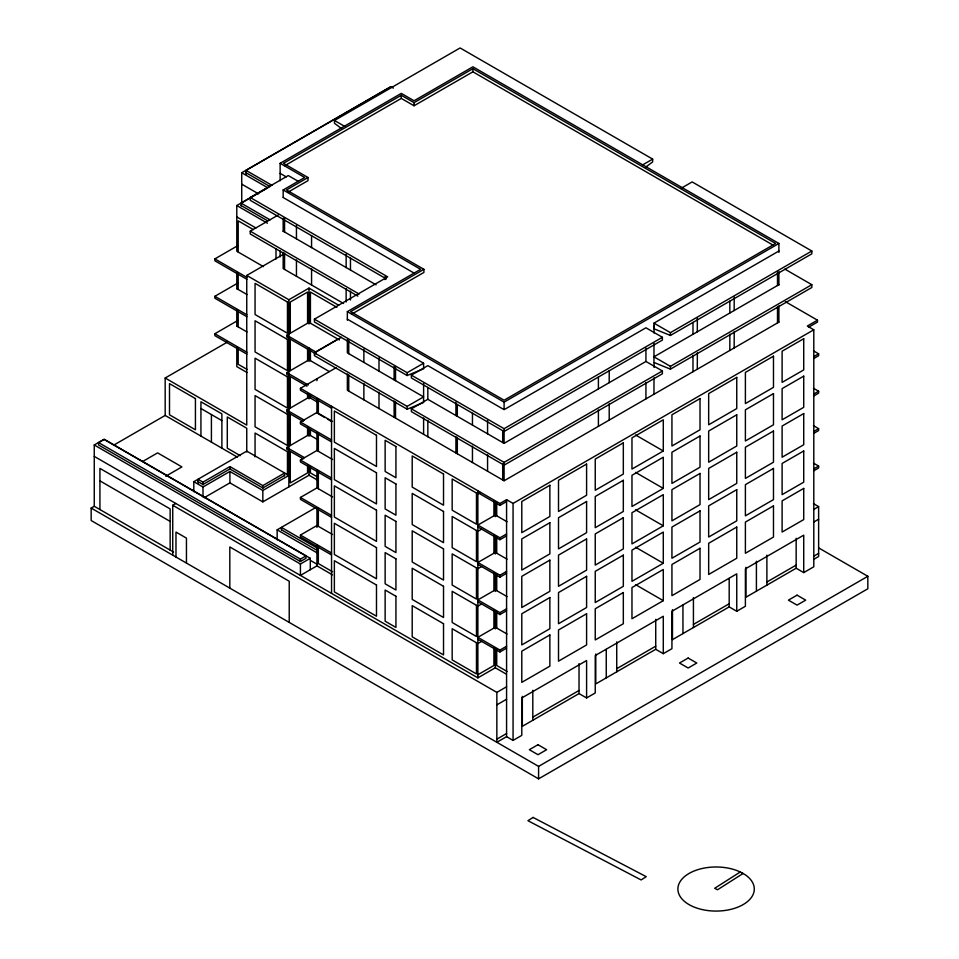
<?xml version="1.0" encoding="UTF-8"?>
<svg xmlns="http://www.w3.org/2000/svg" width="959" height="959" viewBox="0 0 959 959"><rect width="100%" height="100%" fill="white"/><g stroke="black" fill="none" stroke-linecap="round" stroke-linejoin="round"><path stroke-width="1.44" d="M278.122 215.08L250.239 231.179L250.239 233.984L357.875 296.127M298.393 181.395L288.263 175.557L250.239 197.506L250.239 200.311L386.405 278.925M411.375 408.822L411.375 411.627L504.098 465.163L662.393 373.782L662.393 370.965L645.934 361.471L504.098 443.346L427.834 399.316L411.375 408.822L504.098 462.358L662.393 370.965M411.375 375.149L411.375 377.954L504.098 431.49L662.393 340.097L662.393 337.292L645.934 327.786L504.098 409.673L427.834 365.643L411.375 375.149L504.098 428.685L662.393 337.292M423.602 434.307L423.602 417.968M347.35 319.179L423.602 363.209L423.602 368.819L407.143 375.508L314.42 321.984L314.42 319.179L387.7 276.863L250.239 197.506M347.35 373.938L347.35 390.265L504.098 480.771L504.098 464.432M654.002 343.442L653.954 362.442L670.425 369.143L811.829 287.496L811.829 284.691L784.81 269.095M654.038 333.025L654.074 325.581M653.954 394.245L654.014 377.882M654.05 367.465L654.074 363.005M697.301 369.227L697.361 352.864M697.301 331.802L697.349 318.412M734.162 347.949L734.222 331.574M734.162 310.524L734.21 297.134M645.599 167.202L652.659 161.927L652.659 159.11L460.104 47.95L334.475 120.486L334.475 123.291L341.536 128.566M740.24 872.007L714.671 888.286L717.5 889.772L743.069 873.481M241.728 203.608L241.728 172.74L390.828 86.658L393.346 88.108M246.043 174.502L246.043 170.366L390.828 86.778M280.136 180.783L280.136 163.318L401.282 93.383L414.06 100.767L472.895 66.794L778.9 243.466L778.9 252.373M351.929 314.001L423.914 272.44L423.914 269.323L350.634 311.627L504.098 400.227L775.615 243.466L472.895 68.7L414.06 102.661L401.282 95.277L283.432 163.318L308.019 177.511L308.019 180.628L287.724 192.351M284.727 165.691L401.282 98.405L414.06 105.778L472.895 71.817L773.026 245.096M263.401 266.602L236.789 251.234L236.789 205.526L267.645 187.712L241.728 172.74M241.105 205.909L241.105 203.152L270.678 186.082M283.169 197.374L283.169 189.954L304.722 177.511L280.136 163.318M308.019 177.511L286.453 189.954L423.914 269.323M246.895 279.285L214.864 260.788L214.864 258.894L237.808 245.636M237.352 457.107L165.176 415.439L165.176 378.014L246.751 425.113L246.751 275.437L283.552 254.183M246.895 316.71L214.864 298.213L214.864 296.307L237.808 283.061M246.895 354.135L214.864 335.638L214.864 333.732L237.808 320.486M246.751 275.437L288.863 299.747L309.014 288.12L338.647 305.226M165.176 378.014L227.451 342.063M173.555 552.06L94.258 506.28L94.258 444.976L104.135 439.282L310.296 558.306L310.296 569.706M98.573 442.602L104.135 439.402L305.969 555.932L305.969 558.306L300.419 561.506L98.573 444.976L98.573 442.602L300.419 559.133L305.969 555.932M314.492 353.104L286.825 337.124L286.825 335.23L309.014 322.416L339.402 339.966M113.594 445.216L165.176 415.439M347.35 320.234L347.35 311.627L420.629 269.323L283.169 189.954M286.825 335.23L315.751 351.929L337.94 339.114M423.602 383.588L423.602 402.492L407.143 409.193L314.42 355.657L314.42 352.852L341.416 337.268M642.518 164.96L652.659 159.11M306.952 386.165L286.825 374.549L286.825 372.643L309.014 359.841L329.321 371.565M142.699 461.471L157.612 452.876L181.91 466.901L165.763 476.227M818.674 547.913L867.835 576.287L867.835 588.766L538.586 778.852L91.165 520.533L91.165 508.066L94.258 506.28M331.55 408.198L300.419 390.217L300.419 388.311L336.225 367.645M303.176 421.409L286.825 411.962L286.825 410.068L309.014 397.254L316.71 401.701M680.758 188.503L692.158 181.922L811.829 251.018L811.829 253.823L670.425 335.458L653.954 328.769L653.954 323.147L778.9 251.018M193.802 481.694L246.751 451.126L288.863 475.436L262.838 490.469L229.908 471.456L202.996 487.004L193.802 481.694L193.802 491.679M331.55 441.895L300.419 423.914L300.419 422.02L316.938 412.478L332.509 421.469M198.117 483.456L198.117 479.32L202.996 482.125L229.908 466.589L262.838 485.602L284.547 473.063L284.547 475.82M172.728 555.153L172.728 505.261L175.821 503.475M314.42 319.179L407.143 372.703L423.602 363.209M303.176 458.822L286.825 449.387L286.825 447.481L309.014 434.679L316.71 439.126M204.279 497.661L229.908 482.868L262.838 501.869L309.014 475.22L316.746 479.68M331.55 479.92L300.419 461.938L300.419 460.032L316.938 450.49L332.569 459.517M284.547 475.436L262.838 487.975L229.908 468.963L202.996 484.511L198.117 481.694M314.42 352.852L407.143 406.388L423.602 396.882L347.35 352.852L347.35 339.558M331.55 517.333L300.419 499.351L300.419 497.457L316.938 487.915L332.569 496.93M277.151 539.797L277.151 529.824L315.343 507.779M347.35 311.627L504.098 402.133L778.9 243.466M331.55 554.937L300.419 536.956L300.419 535.062L316.938 525.52L332.509 534.499M653.954 323.147L670.425 332.653L811.829 251.018M778.9 284.691L653.954 356.832L670.425 366.338L811.829 284.691M94.258 444.976L300.419 564.012L310.296 558.306M332.509 574.861L316.938 565.87L300.419 575.412L300.419 564.012M477.87 493.885L480.339 492.458M504.098 480.771L778.9 322.116L778.9 305.789M300.419 388.311L499.939 503.511L506.58 499.675L513.065 503.415L813.795 329.788L813.795 566.781L803.726 572.595L796.162 568.231L745.934 597.229L745.934 567.272M808.581 327.211L817.476 322.08L817.476 320.186L807.31 326.048L813.795 329.788M477.87 492.674L499.939 505.405L506.58 501.569M477.87 531.31L481.574 529.164M507.059 521.768L495.323 514.995L477.87 525.064L499.939 537.807L506.58 533.971M813.807 356.592L818.626 353.823L818.626 355.717L813.807 358.498M477.87 526.971L499.939 539.713L506.58 535.877M663.292 450.982L631.969 469.071L631.969 437.879L663.292 419.802L663.292 450.982L635.565 434.978M477.87 568.723L481.574 566.589M507.059 559.193L495.323 552.42L477.87 562.489L499.939 575.232L506.58 571.396M813.807 394.017L818.626 391.236L818.626 393.142L813.807 395.923M477.87 564.395L499.939 577.126L506.58 573.29M663.292 488.395L631.969 506.484L631.969 475.304L663.292 457.215L663.292 488.395L635.565 472.391M477.87 606.148L481.574 604.014M507.059 596.606L495.323 589.833L477.87 599.914L499.939 612.645L506.58 608.809M813.807 431.442L818.626 428.661L818.626 430.555L813.807 433.336M477.87 601.808L499.939 614.551L506.58 610.715M663.292 525.82L631.969 543.909L631.969 512.717L663.292 494.64L663.292 525.82L635.565 509.816M477.87 643.561L481.574 641.427M507.059 634.031L495.323 627.258L477.87 637.327L499.939 650.07L506.58 646.234M813.807 468.855L818.626 466.074L818.626 467.98L813.807 470.761M477.87 639.233L499.939 651.964L506.58 648.128M663.292 563.245L631.969 581.322L631.969 550.142L663.292 532.053L663.292 563.245L635.565 547.229M477.87 674.752L493.921 665.486L493.921 647.673M94.258 456.388L477.87 677.869L495.323 667.788L506.352 674.165M172.728 505.261L496.846 692.386L506.58 686.764M813.592 509.517L818.626 506.616L818.626 556.508L813.592 559.409M663.292 600.658L631.969 618.747L631.969 587.567L663.292 569.478L663.292 600.658L635.565 584.654M496.846 704.865L506.58 699.243M813.592 522.14L818.626 519.239M532.808 717.164L579.032 690.468M616.733 668.699L655.728 646.186M693.429 624.417L729.188 603.774M766.888 582.017L796.162 565.115M496.846 739.161L506.58 733.539M813.592 556.292L818.626 553.391M595.779 653.954L595.779 683.923L655.728 649.303L663.292 653.666L663.292 616.253L595.239 655.536L595.239 692.961L586.596 697.948L579.032 693.585L522.331 726.323L522.331 696.366M803.726 572.595L803.726 535.17L745.395 568.855L745.395 606.268L736.752 611.267L729.188 606.891L672.475 639.641L672.475 609.672M586.596 697.948L586.596 660.535L521.792 697.948L521.792 735.373L513.065 740.408L506.58 736.668L496.846 742.278L496.846 692.386M663.292 653.666L671.935 648.68L671.935 611.267L736.752 573.842L736.752 611.267M91.165 508.066L538.586 766.385L867.835 576.287M785.385 301.653L817.476 320.186M777.629 321.373L778.9 322.116M813.484 350.85L818.626 353.823M813.484 388.275L818.626 391.236M334.475 120.486L344.653 126.36M813.484 425.688L818.626 428.661M813.484 463.113L818.626 466.074M280.136 173.351L286.285 176.9M246.043 170.366L271.972 185.339M246.043 172.74L269.371 186.214M283.169 197.506L414.288 273.207M813.484 503.655L818.626 506.616M241.728 184.152L258.57 193.874M241.105 203.152L270.066 219.863M241.105 205.526L267.549 220.786M283.169 231.179L376.06 284.823M236.789 205.526L267.393 223.195M236.789 216.938L255.909 227.978M253.32 229.597L238.192 220.858L238.192 252.049M250.239 231.179L359.169 294.077M343.574 303.488L283.169 268.604L283.169 252.277M336.885 307.324L310.416 292.051L310.416 323.231M214.864 258.894L246.895 277.391M236.789 288.659L247.014 294.557M214.864 296.307L246.895 314.804M236.789 326.072L247.014 331.982M286.825 372.643L308.211 384.991M214.864 333.732L246.895 352.229M247.014 369.395L238.192 364.3L238.192 347.973M246.99 372.5L236.789 366.614L236.789 347.158M324.813 417.573L318.352 413.844L318.352 398.992M327.403 419.071L331.275 421.313M286.825 410.068L304.435 420.234M300.419 422.02L331.55 439.989M286.825 447.481L304.435 457.647M300.419 460.032L331.55 478.014M200.934 408.522L221.889 420.617M316.71 476.551L310.416 472.907L310.416 466.973M240.265 455.669L227.295 448.177L227.295 416.997L246.751 428.229L246.751 451.989M300.419 497.457L331.55 515.439M300.419 535.062L331.55 553.031M317.117 548.021L281.478 527.438L281.478 530.195M281.478 529.824L317.117 550.394M277.151 529.824L317.105 552.887M507.059 671.456L496.726 665.486L496.726 649.147M332.569 571.768L318.352 563.568L318.352 545.743M310.668 560.571L317.105 564.288M99.928 480.867L170.151 521.408M796.162 538.263L796.162 568.231M778.9 271.661L778.9 285.015M777.497 272.14L777.497 285.506M777.497 306.592L777.497 322.919M766.888 555.165L766.888 585.134M756.411 561.243L756.411 591.176M729.835 301.138L729.835 313.018M729.835 334.104L729.835 350.443M729.188 578.421L729.188 606.891M693.429 597.577L693.429 627.534M692.985 322.416L692.985 334.295M692.985 355.381L692.985 371.72M682.952 605.153L682.952 633.587M670.425 332.653L670.425 335.458M670.425 366.338L670.425 369.143M655.728 619.346L655.728 649.303M645.934 348.105L645.934 361.471M645.934 382.557L645.934 398.884M616.733 641.859L616.733 671.815M609.205 370.785L609.205 382.665M609.205 403.751L609.205 420.09M606.256 649.435L606.256 677.869M598.404 377.031L598.404 388.91M598.404 409.996L598.404 426.323M579.032 663.616L579.032 693.585M538.586 766.385L538.586 778.852M532.808 690.312L532.808 720.281M513.065 503.415L513.065 740.408M506.58 499.675L506.58 736.668M504.098 402.133L504.098 409.301M504.098 428.685L504.098 443.346M504.098 462.358L504.098 465.163M502.696 430.723L502.696 442.543M502.696 463.629L502.696 479.956M499.939 503.511L499.939 505.405M499.939 537.807L499.939 539.713M499.939 575.232L499.939 577.126M499.939 612.645L499.939 614.551M499.939 650.07L499.939 651.964M496.726 502.444L496.726 515.81M496.726 536.896L496.726 553.223M496.726 574.309L496.726 590.648M496.726 611.734L496.726 628.061M495.323 501.833L495.323 516.637M495.323 536.081L495.323 554.038M495.323 573.494L495.323 591.451M495.323 610.919L495.323 628.876M495.323 648.332L495.323 667.788M493.921 500.958L493.921 515.81M493.921 535.41L493.921 553.223M493.921 572.823L493.921 590.648M493.921 610.248L493.921 628.061M487.568 420.51L487.568 433.804M487.568 454.89L487.568 471.229M477.87 490.768L477.87 677.869M472.895 68.7L472.895 71.817M472.451 413.257L472.451 425.077M472.451 446.163L472.451 462.502M457.323 404.53L457.323 416.35M457.323 437.436L457.323 453.763M455.921 402.169L455.921 415.535M455.921 436.621L455.921 452.96M427.834 387.448L427.834 399.316M427.834 420.402L427.834 436.741M414.06 102.661L414.06 105.778M407.143 372.703L407.143 375.508M407.143 406.388L407.143 409.193M401.282 95.277L401.282 98.405M395.528 367.369L395.528 380.663M395.528 401.749L395.528 418.088M394.113 366.566L394.113 379.86M394.113 400.946L394.113 417.273M385.027 276.624L385.027 279.596M378.997 357.827L378.997 371.121M378.997 392.207L378.997 408.546M363.869 349.1L363.869 362.394M363.869 383.48L363.869 399.807M350.467 258.151L350.467 270.03M350.467 291.116L350.467 300.035M348.752 340.373L348.752 353.667M348.752 374.753L348.752 391.08M346.139 254.171L346.139 267.537M346.139 288.623L346.139 301.989M331.55 406.292L331.55 593.393M318.352 433.48L318.352 451.305M318.352 470.905L318.352 488.718M318.352 508.33L318.352 526.143M316.938 378.769L316.938 380.675M316.938 398.5L316.938 413.353M316.938 432.665L316.938 450.49M316.938 470.15L316.938 487.915M316.938 507.659L316.938 527.414M316.938 545.168L316.938 565.87M315.751 351.929L315.751 353.823M311.567 235.698L311.567 247.578M311.567 268.664L311.567 285.003M310.416 350.251L310.416 360.644M310.416 395.096L310.416 398.069M310.416 429.548L310.416 435.494M309.014 288.12L309.014 324.034M309.014 347.985L309.014 361.459M309.014 394.389L309.014 398.884M309.014 428.817L309.014 436.297M309.014 466.23L309.014 475.22M307.575 323.243L307.575 292.063L290.289 302.037L290.289 333.229M307.575 348.788L307.575 360.668M307.575 393.634L307.575 398.081M307.575 426.599L307.575 435.506M307.575 465.499L307.575 472.919L290.289 482.904L290.289 451.713M300.419 559.133L300.419 561.506M296.451 225.485L296.451 238.851M296.451 259.937L296.451 276.276M290.289 339.462L290.289 370.642M290.289 376.875L290.289 408.066M290.289 414.3L290.289 445.479M289.222 622.415L289.222 581.25L229.812 546.954L229.812 588.107M288.863 299.747L288.863 486.848M287.46 475.496L287.46 451.737L255.058 433.024L255.058 456.784M284.571 218.628L284.571 231.994M284.571 253.08L284.571 269.407M283.169 218.149L283.169 231.503M280.136 250.946L280.136 256.928M276 248.633L276 259.026M262.838 485.602L262.838 488.359M262.838 490.469L262.838 501.869M238.192 273.135L238.192 289.462M238.192 310.548L238.192 326.887M236.789 272.308L236.789 288.779M236.789 309.733L236.789 326.192M229.908 466.589L229.908 469.347M229.908 471.456L229.908 482.868M221.889 448.177L221.889 413.88L200.934 401.785L200.934 436.081M211.412 414.576L211.412 442.135M202.996 482.125L202.996 484.882M202.996 487.004L202.996 496.978M186.454 563.077L186.454 538.131L175.977 532.077L175.977 557.023M170.151 550.094L170.151 508.929L99.928 468.4L99.928 509.553M533.072 817.428L527.941 820.7L641.115 879.942L646.246 876.682L533.072 817.428M549.867 485.278L521.792 501.497L521.792 532.677L549.867 516.469L549.867 485.278M586.596 464.072L558.51 480.291L558.51 511.471L586.596 495.264L586.596 464.072M623.326 442.866L595.239 459.085L595.239 490.265L623.326 474.058L623.326 442.866M700.022 398.596L671.935 414.803L671.935 445.995L700.022 429.776L700.022 398.596M736.752 377.39L708.665 393.598L708.665 424.789L736.752 408.57L736.752 377.39M773.481 356.185L745.395 372.404L745.395 403.583L773.481 387.364L773.481 356.185M803.726 338.719L782.112 351.198L782.112 382.377L803.726 369.91L803.726 338.719M549.867 522.703L521.792 538.91L521.792 570.102L549.867 553.882L549.867 522.703M586.596 501.497L558.51 517.716L558.51 548.896L586.596 532.677L586.596 501.497M623.326 480.291L595.239 496.51L595.239 527.69L623.326 511.471L623.326 480.291M700.022 436.009L671.935 452.228L671.935 483.408L700.022 467.201L700.022 436.009M736.752 414.803L708.665 431.023L708.665 462.202L736.752 445.995L736.752 414.803M773.481 393.61L745.395 409.817L745.395 440.996L773.481 424.789L773.481 393.61M803.726 376.144L782.112 388.611L782.112 419.802L803.726 407.323L803.726 376.144M549.867 560.116L521.792 576.335L521.792 607.515L549.867 591.307L549.867 560.116M586.596 538.91L558.51 555.129L558.51 586.309L586.596 570.102L586.596 538.91M623.326 517.716L595.239 533.923L595.239 565.115L623.326 548.896L623.326 517.716M700.022 473.434L671.935 489.641L671.935 520.833L700.022 504.614L700.022 473.434M736.752 452.228L708.665 468.448L708.665 499.627L736.752 483.408L736.752 452.228M773.481 431.023L745.395 447.242L745.395 478.421L773.481 462.202L773.481 431.023M803.726 413.557L782.112 426.036L782.112 457.215L803.726 444.748L803.726 413.557M549.867 597.541L521.792 613.76L521.792 644.939L549.867 628.72L549.867 597.541M586.596 576.335L558.51 592.554L558.51 623.734L586.596 607.515L586.596 576.335M623.326 555.129L595.239 571.348L595.239 602.528L623.326 586.321L623.326 555.129M700.022 510.847L671.935 527.066L671.935 558.246L700.022 542.039L700.022 510.847M736.752 489.653L708.665 505.861L708.665 537.04L736.752 520.833L736.752 489.653M773.481 468.448L745.395 484.655L745.395 515.846L773.481 499.627L773.481 468.448M803.726 450.982L782.112 463.449L782.112 494.64L803.726 482.161L803.726 450.982M549.867 634.954L521.792 651.173L521.792 682.352L549.867 666.145L549.867 634.954M586.596 613.76L558.51 629.967L558.51 661.159L586.596 644.939L586.596 613.76M623.326 592.554L595.239 608.761L595.239 639.953L623.326 623.734L623.326 592.554M700.022 548.272L671.935 564.491L671.935 595.671L700.022 579.452L700.022 548.272M736.752 527.066L708.665 543.285L708.665 574.465L736.752 558.246L736.752 527.066M773.481 505.861L745.395 522.08L745.395 553.259L773.481 537.052L773.481 505.861M803.726 488.407L782.112 500.874L782.112 532.053L803.726 519.586L803.726 488.407M537.987 744.723L529.344 749.71L537.987 754.697L546.63 749.71L537.987 744.723M688.142 658.042L679.499 663.029L688.142 668.015L696.785 663.029L688.142 658.042M797.061 595.155L788.418 600.142L797.061 605.129L805.704 600.142L797.061 595.155M741.739 872.69L737.819 870.904A38.192 22.045 0 0 0 678.433 885.313A38.192 22.045 0 0 0 726.155 910.295A38.192 22.045 0 0 0 745.215 874.764L741.739 872.69M287.46 302.049L255.058 283.349L255.058 314.528L287.46 333.241L287.46 302.049M287.46 339.474L255.058 320.762L255.058 351.953L287.46 370.654L287.46 339.474M287.46 376.899L255.058 358.187L255.058 389.366L287.46 408.078L287.46 376.899M376.491 435.314L334.367 410.991L334.367 442.171L376.491 466.494L376.491 435.314M395.935 446.534L385.134 440.301L385.134 471.48L395.935 477.726L395.935 446.534M443.526 474.01L412.202 455.933L412.202 487.112L443.526 505.201L443.526 474.01M476.467 493.034L452.168 479.009L452.168 510.188L476.467 524.213L476.467 493.034M287.46 414.312L255.058 395.599L255.058 426.791L287.46 445.503L287.46 414.312M376.491 472.775L334.367 448.452L334.367 479.632L376.491 503.954L376.491 472.775M395.935 483.995L385.134 477.762L385.134 508.941L395.935 515.187L395.935 483.995M443.526 511.471L412.202 493.394L412.202 524.573L443.526 542.662L443.526 511.471M476.467 530.495L452.168 516.469L452.168 547.649L476.467 561.674L476.467 530.495M195.432 398.596L169.503 383.636L169.503 414.815L195.432 429.788L195.432 398.596M376.491 510.188L334.367 485.865L334.367 517.057L376.491 541.379L376.491 510.188M395.935 521.42L385.134 515.187L385.134 546.366L395.935 552.6L395.935 521.42M443.526 548.896L412.202 530.807L412.202 561.986L443.526 580.075L443.526 548.896M476.467 567.92L452.168 553.882L452.168 585.062L476.467 599.099L476.467 567.92M376.491 547.613L334.367 523.29L334.367 554.47L376.491 578.792L376.491 547.613M395.935 558.845L385.134 552.6L385.134 583.791L395.935 590.025L395.935 558.845M443.526 586.309L412.202 568.231L412.202 599.411L443.526 617.5L443.526 586.309M476.467 605.333L452.168 591.307L452.168 622.487L476.467 636.524L476.467 605.333M376.491 585.038L334.367 560.715L334.367 591.895L376.491 616.217L376.491 585.038M395.935 596.258L385.134 590.025L385.134 621.204L395.935 627.438L395.935 596.258M443.526 623.734L412.202 605.644L412.202 636.836L443.526 654.913L443.526 623.734M476.467 642.758L452.168 628.72L452.168 659.912L476.467 673.937L476.467 642.758"/></g></svg>
